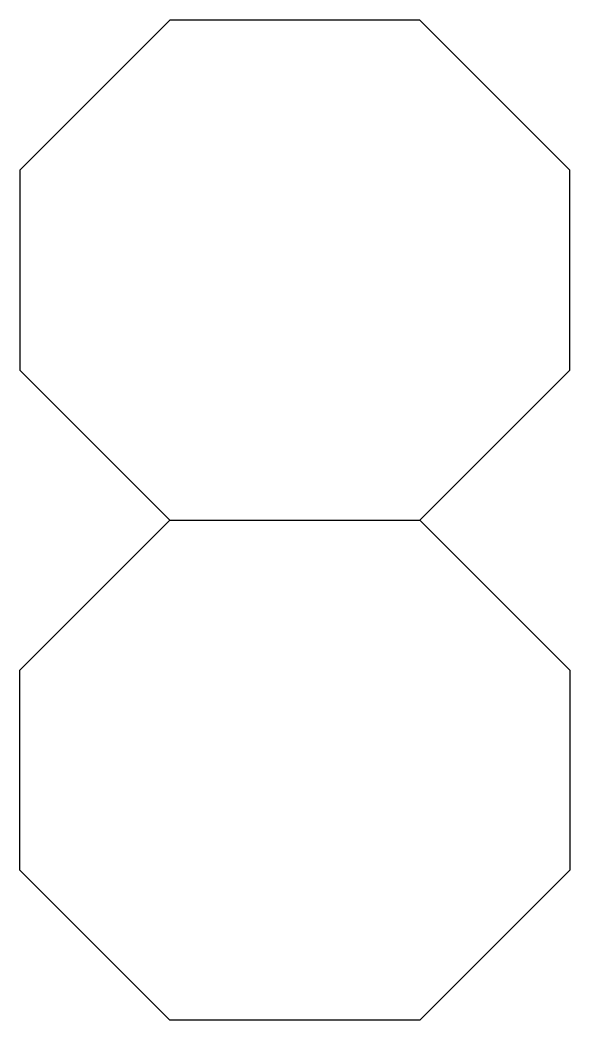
# Model space of a CAD drawing. Header units: millimetres. Extents: x 2.5 to 8, y 0 to 10.
import ezdxf

# ---------------------------------------------------------------- set-up
doc = ezdxf.new("R2010")
doc.units = ezdxf.units.MM
doc.layers.get('0').update_dxf_attribs({"linetype": 'CONTINUOUS'})

msp = doc.modelspace()

# ---------------------------------------------------------------- linework, layer by layer
for p, q in [((4, 10), (2.5, 8.5)), ((6.5, 10), (4, 10)), ((8, 8.5), (6.5, 10)), ((2.5, 8.5), (2.5, 6.5)), ((8, 6.5), (8, 8.5)), ((2.5, 6.5), (4, 5)), ((6.5, 5), (8, 6.5)), ((2.5, 3.5), (4, 5)), ((4, 5), (6.5, 5)), ((6.5, 5), (8, 3.5)), ((2.5, 1.5), (2.5, 3.5)), ((8, 3.5), (8, 1.5)), ((4, 0), (2.5, 1.5)), ((8, 1.5), (6.5, 0)), ((6.5, 0), (4, 0))]:
    msp.add_line(p, q)

doc.saveas('drawing.dxf')
